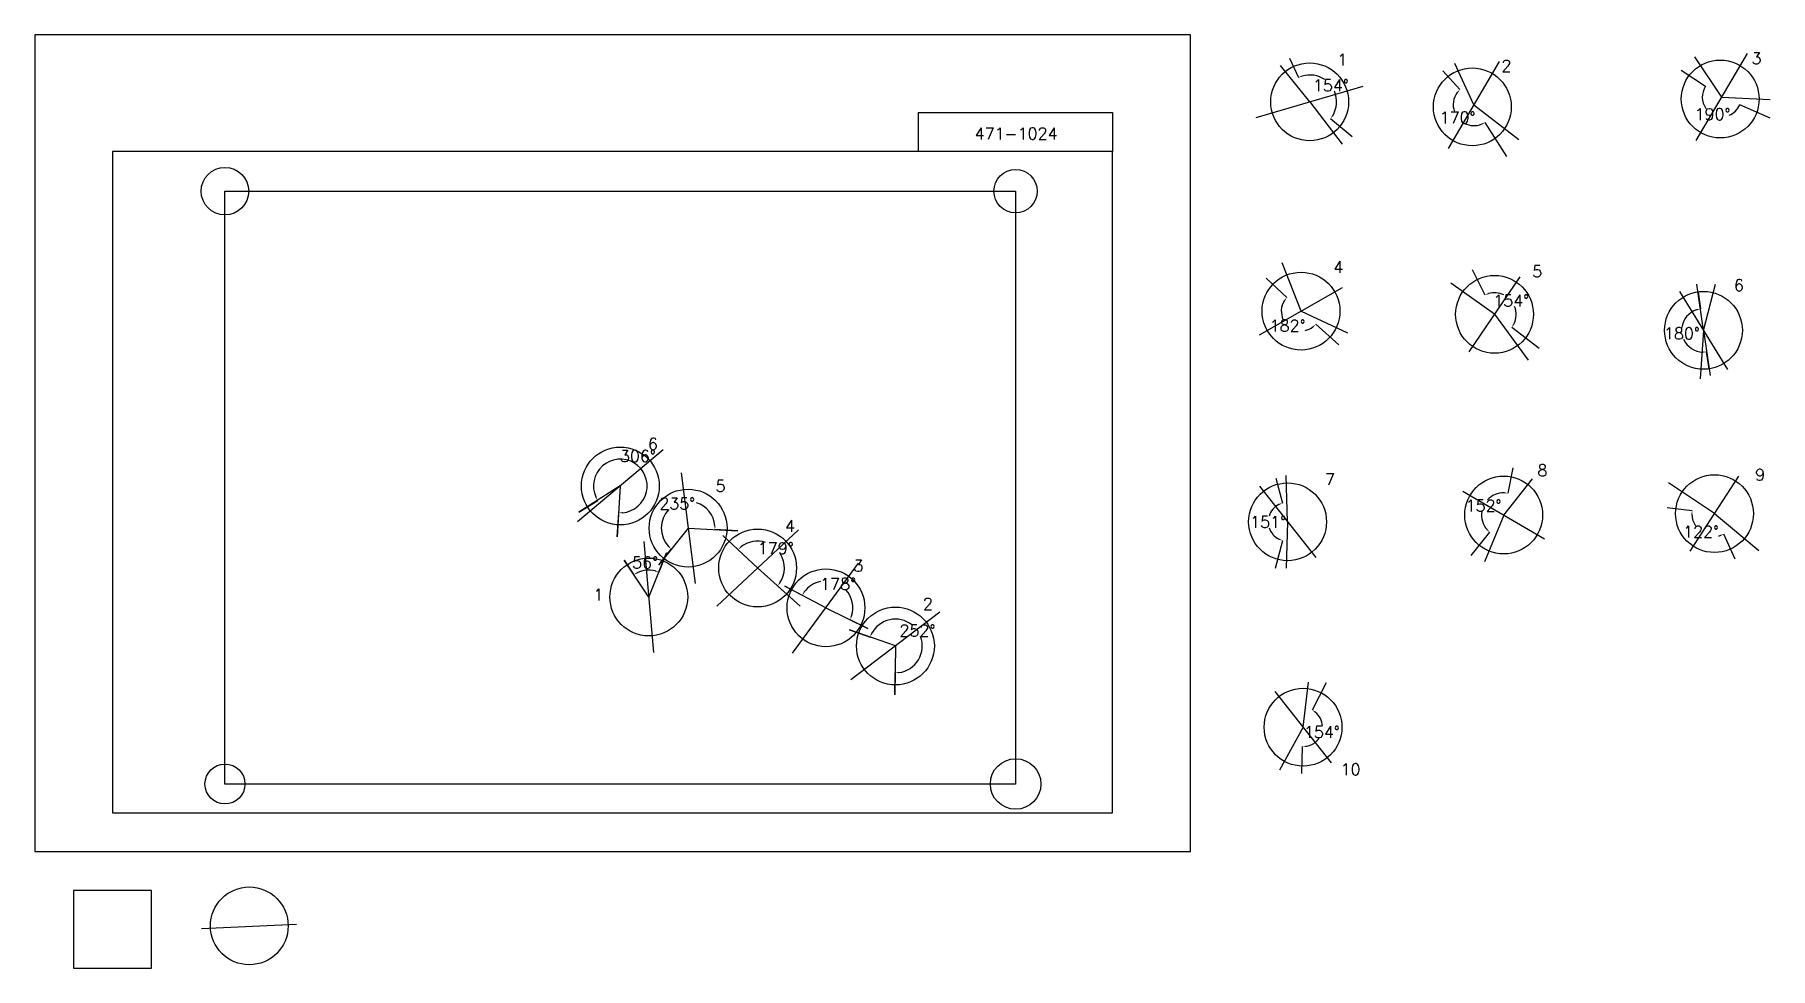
# Model space of a CAD drawing. Extents: x 0 to 2230150, y -150000 to 1050000.
import ezdxf

# ---------------------------------------------------------------- set-up
doc = ezdxf.new("R2010")
doc.units = 0
doc.header["$MEASUREMENT"] = 0
doc.layers.get('0').update_dxf_attribs({"linetype": 'CONTINUOUS'})
doc.layers.get('Defpoints').update_dxf_attribs({"linetype": 'CONTINUOUS'})
for name, color, linetype in [('_0-0_', 7, 'CONTINUOUS'), ('_0-1_V-nasSTD', 7, 'CONTINUOUS'), ('_0-2_番号', 7, 'CONTINUOUS'), ('ADD_LINE', 7, 'CONTINUOUS'), ('文字', 7, 'CONTINUOUS'), ('画像', 7, 'CONTINUOUS')]:
    doc.layers.add(name, color=color, linetype=linetype)
doc.layers.add('位置合わせ用', color=7, linetype='CONTINUOUS', plot=False)
doc.styles.get("Standard").update_dxf_attribs({"font": 'txt', "height": 15000, "bigfont": 'bigfont.shx'})
doc.dimstyles.get("Standard").update_dxf_attribs({"dimtxt": 0.18, "dimasz": 0.18, "dimexe": 0.18, "dimexo": 0.0625, "dimgap": 0.09, "dimtad": 0, "dimtih": 1, "dimtoh": 1, "dimdec": 4, "dimzin": 0, "dimdsep": 46, "dimtxsty": 'Standard', "dimcen": 0.09, "dimadec": 0, "dimazin": 0, "dimtfac": 1, "dimtdec": 4, "dimtofl": 0, "dimtmove": 0, "dimatfit": 3, "dimfxl": 1, "dimtolj": 1, "dimtzin": 0, "dimarcsym": 0})
picture_1 = doc.add_image_def('image1.jpg', size_in_pixel=(800, 600))

# ---------------------------------------------------------------- blocks, each defined once
blk = doc.blocks.new('-000-CCURVE_ORG002')
at = {"layer": '_0-0_', "color": 5, "linetype": 'Continuous'}
for p, q in [((30, -10), (10, -10)), ((10, -10), (10, -30)), ((30, -30), (30, -10)), ((10, -30), (30, -30))]:
    blk.add_line(p, q, dxfattribs=at)
blk = doc.blocks.new('-008-$$ATRU$$11$$背景色$$色$$0_0_0')
at = {"layer": '_0-2_番号'}
blk.add_blockref('-000-CCURVE_ORG002', (0, 0), dxfattribs=at)
blk = doc.blocks.new('*D27')
at = {"layer": 'ADD_LINE', "color": 0, "linetype": 'Continuous', "lineweight": -2}
for p, q in [((1612482, 1019756), (1623866, 995044)), ((1692790, 918934), (1664951, 941812))]:
    blk.add_line(p, q, dxfattribs=at)
for start, end in [(55.935441, 106.423298), (328.898292, 23.176446)]:
    blk.add_arc((1638300, 963714), 34496, start, end, dxfattribs=at)
at = {"layer": 'ADD_LINE', "color": 0}
for points in [[(1628254, 997582), (1628840, 996022), (1623866, 995045)], [(1667157, 946376), (1668518, 945414), (1664951, 941812)]]:
    blk.add_solid(points, dxfattribs=at)
at = {"layer": 'Defpoints', "color": 0}
for p in [(1612482, 1019756), (1638300, 963714), (1672046, 970868), (1692790, 918934)]:
    blk.add_point(p, dxfattribs=at)
at = {"layer": 'ADD_LINE', "color": 0, "linetype": 'Continuous', "insert": (1665608, 984790), "char_height": 15000, "attachment_point": 5}
blk.add_mtext('\\A1;154%%d', dxfattribs=at)
blk = doc.blocks.new('*D28')
at = {"color": 0, "linetype": 'Continuous', "lineweight": -2}
for p, q in [((1809179, 1003391), (1831324, 979396)), ((1891517, 893504), (1863720, 937271))]:
    blk.add_line(p, q, dxfattribs=at)
for start, end in [(143.458517, 199.177328), (242.968088, 291.666013)]:
    blk.add_arc((1849418, 959791), 26678, start, end, dxfattribs=at)
at = {"color": 0}
for points in [[(1828604, 975119), (1827364, 976233), (1831324, 979396)], [(1859646, 934256), (1858888, 935740), (1863721, 937271)]]:
    blk.add_solid(points, dxfattribs=at)
at = {"layer": 'Defpoints', "color": 0}
for p in [(1809179, 1003391), (1849418, 959791), (1823088, 955491), (1891518, 893504)]:
    blk.add_point(p, dxfattribs=at)
at = {"color": 0, "linetype": 'Continuous', "insert": (1828270, 943528), "char_height": 15000, "attachment_point": 5}
blk.add_mtext('\\A1;170%%d', dxfattribs=at)
blk = doc.blocks.new('*D31')
at = {"layer": 'ADD_LINE', "color": 0, "linetype": 'Continuous', "lineweight": -2}
for p, q in [((2115662, 1004203), (2146913, 983688)), ((2230150, 942907), (2190978, 959896))]:
    blk.add_line(p, q, dxfattribs=at)
for start, end in [(146.716384, 215.556167), (291.744567, 336.55299)]:
    blk.add_arc((2167922, 969896), 25131, start, end, dxfattribs=at)
at = {"layer": 'ADD_LINE', "color": 0}
for points in [[(2146913, 983688), (2146913, 983688), (2146913, 983688)], [(2190978, 959896), (2190978, 959896), (2190978, 959896)]]:
    blk.add_solid(points, dxfattribs=at)
at = {"layer": 'Defpoints', "color": 0}
for p in [(2115662, 1004204), (2167922, 969896), (2146156, 957332), (2230150, 942907)]:
    blk.add_point(p, dxfattribs=at)
at = {"layer": 'ADD_LINE', "color": 0, "linetype": 'Continuous', "insert": (2155982, 947782), "char_height": 15000, "attachment_point": 5}
blk.add_mtext('\\A1;190%%d', dxfattribs=at)
blk = doc.blocks.new('*D492')
at = {"color": 0, "linetype": 'Continuous', "lineweight": -2}
for p, q in [((1582560, 737261), (1608834, 712185)), ((1675657, 651191), (1646046, 677753))]:
    blk.add_line(p, q, dxfattribs=at)
for start, end in [(147.654398, 205.986177), (282.024317, 306.788949)]:
    blk.add_arc((1627174, 694681), 25352, start, end, dxfattribs=at)
at = {"color": 0}
for points in [[(1606412, 707733), (1605099, 708759), (1608834, 712185)], [(1642919, 673763), (1641794, 674993), (1646046, 677753)]]:
    blk.add_solid(points, dxfattribs=at)
at = {"layer": 'Defpoints', "color": 0}
for p in [(1582560, 737262), (1627174, 694681), (1602920, 687300), (1675658, 651190)]:
    blk.add_point(p, dxfattribs=at)
at = {"color": 0, "linetype": 'Continuous', "insert": (1609955, 676073), "char_height": 15000, "attachment_point": 5}
blk.add_mtext('\\A1;182%%d', dxfattribs=at)
blk = doc.blocks.new('*D493')
at = {"color": 0, "linetype": 'Continuous', "lineweight": -2}
for p, q in [((1847215, 748386), (1863522, 715452)), ((1933285, 646506), (1897834, 673710))]:
    blk.add_line(p, q, dxfattribs=at)
for start, end in [(64.877904, 105.999917), (332.840982, 21.383423)]:
    blk.add_arc((1875830, 690596), 27737, start, end, dxfattribs=at)
at = {"color": 0}
for points in [[(1867883, 718035), (1868485, 716481), (1863522, 715453)], [(1899804, 678380), (1901213, 677489), (1897835, 673710)]]:
    blk.add_solid(points, dxfattribs=at)
at = {"layer": 'Defpoints', "color": 0}
for p in [(1847214, 748386), (1887525, 715747), (1875830, 690596), (1933286, 646506)]:
    blk.add_point(p, dxfattribs=at)
at = {"color": 0, "linetype": 'Continuous', "insert": (1897257, 708209), "char_height": 15000, "attachment_point": 5}
blk.add_mtext('\\A1;154%%d', dxfattribs=at)
blk = doc.blocks.new('*D494')
at = {"color": 0, "linetype": 'Continuous', "lineweight": -2}
for p, q in [((2097719, 442479), (2129651, 438247)), ((2185031, 375777), (2170441, 407971))]:
    blk.add_line(p, q, dxfattribs=at)
for start, end in [(182.32444, 213.011449), (280.28229, 284.506363)]:
    blk.add_arc((2158450, 434431), 29051, start, end, dxfattribs=at)
at = {"color": 0}
for points in [[(2130255, 433215), (2128590, 433290), (2129651, 438247)], [(2166004, 405520), (2165449, 407092), (2170441, 407970)]]:
    blk.add_solid(points, dxfattribs=at)
at = {"layer": 'Defpoints', "color": 0}
for p in [(2097719, 442479), (2158450, 434431), (2134111, 418569), (2185032, 375776)]:
    blk.add_point(p, dxfattribs=at)
at = {"color": 0, "linetype": 'Continuous', "insert": (2141135, 411104), "char_height": 15000, "attachment_point": 5}
blk.add_mtext('\\A1;122%%d', dxfattribs=at)
blk = doc.blocks.new('*D495')
at = {"color": 0, "linetype": 'Continuous', "lineweight": -2}
for p, q in [((1899485, 493442), (1893065, 460614)), ((1845899, 380648), (1869761, 410403))]:
    blk.add_line(p, q, dxfattribs=at)
for start, end in [(88.997379, 136.834749), (170.916699, 221.208715)]:
    blk.add_arc((1887594, 432640), 28505, start, end, dxfattribs=at)
at = {"color": 0}
for points in [[(1888005, 460311), (1888181, 461969), (1893065, 460615)], [(1865573, 413259), (1866726, 414463), (1869761, 410403)]]:
    blk.add_solid(points, dxfattribs=at)
at = {"layer": 'Defpoints', "color": 0}
for p in [(1899486, 493442), (1869381, 454567), (1887594, 432640), (1845899, 380648)]:
    blk.add_point(p, dxfattribs=at)
at = {"color": 0, "linetype": 'Continuous', "insert": (1861739, 444640), "char_height": 15000, "attachment_point": 5}
blk.add_mtext('\\A1;152%%d', dxfattribs=at)
blk = doc.blocks.new('*D496')
at = {"color": 0, "linetype": 'Continuous', "lineweight": -2}
for p, q in [((1594921, 479957), (1603443, 448007)), ((1594453, 364310), (1603625, 399771))]:
    blk.add_line(p, q, dxfattribs=at)
for start, end in [(116.442259, 162.722612), (197.730428, 243.989803)]:
    blk.add_arc((1609870, 423913), 24936, start, end, dxfattribs=at)
at = {"color": 0}
for points in [[(1599060, 445461), (1598471, 447020), (1603443, 448007)], [(1598646, 400720), (1599223, 402284), (1603625, 399771)]]:
    blk.add_solid(points, dxfattribs=at)
at = {"layer": 'Defpoints', "color": 0}
for p in [(1594921, 479958), (1587247, 434403), (1609870, 423913), (1594453, 364310)]:
    blk.add_point(p, dxfattribs=at)
at = {"color": 0, "linetype": 'Continuous', "insert": (1584933, 423819), "char_height": 15000, "attachment_point": 5}
blk.add_mtext('\\A1;151%%d', dxfattribs=at)
blk = doc.blocks.new('*D497')
at = {"color": 0, "linetype": 'Continuous', "lineweight": -2}
for p, q in [((2137280, 719501), (2140368, 697666)), ((2151611, 620534), (2148379, 642348))]:
    blk.add_line(p, q, dxfattribs=at)
for start, end in [(108.314688, 172.816777), (204.310121, 268.164898)]:
    blk.add_arc((2144282, 669994), 27948, start, end, dxfattribs=at)
at = {"color": 0}
for points in [[(2135690, 695715), (2135310, 697337), (2140368, 697666)], [(2143435, 641228), (2143339, 642892), (2148379, 642348)]]:
    blk.add_solid(points, dxfattribs=at)
at = {"layer": 'Defpoints', "color": 0}
for p in [(2137280, 719501), (2144282, 669994), (2122350, 652671), (2151611, 620534)]:
    blk.add_point(p, dxfattribs=at)
at = {"color": 0, "linetype": 'Continuous', "insert": (2116623, 665988), "char_height": 15000, "attachment_point": 5}
blk.add_mtext('\\A1;180%%d', dxfattribs=at)
blk = doc.blocks.new('*D662')
at = {"color": 0, "linetype": 'Continuous', "lineweight": -2}
for p, q in [((1659684, 217062), (1641346, 182000)), ((1628066, 100544), (1629066, 134978))]:
    blk.add_line(p, q, dxfattribs=at)
for start, end in [(2.755917, 50.881259), (279.845571, 326.395586)]:
    blk.add_arc((1629789, 159904), 24936, start, end, dxfattribs=at)
at = {"color": 0}
for points in [[(1645980, 179947), (1645064, 178555), (1641346, 182001)], [(1633993, 136166), (1634112, 134504), (1629066, 134978)]]:
    blk.add_solid(points, dxfattribs=at)
at = {"layer": 'Defpoints', "color": 0}
for p in [(1659684, 217062), (1629789, 159904), (1648804, 143771), (1628066, 100544)]:
    blk.add_point(p, dxfattribs=at)
at = {"color": 0, "linetype": 'Continuous', "insert": (1653916, 153603), "char_height": 15000, "attachment_point": 5}
blk.add_mtext('\\A1;154%%d', dxfattribs=at)
blk = doc.blocks.new('*D665')
at = {"layer": 'ADD_LINE', "color": 0, "linetype": 'Continuous', "lineweight": -2}
for p, q in [((1046837, 284851), (1073418, 275613)), ((1105064, 201325), (1105489, 229797))]:
    blk.add_line(p, q, dxfattribs=at)
for start, end in [(52.267136, 152.52367), (277.458808, 20.856565)]:
    blk.add_arc((1106002, 264288), 34496, start, end, dxfattribs=at)
at = {"layer": 'ADD_LINE', "color": 0}
for points in [[(1074632, 280534), (1076163, 279874), (1073418, 275613)], [(1110432, 230917), (1110528, 229253), (1105489, 229797)]]:
    blk.add_solid(points, dxfattribs=at)
at = {"layer": 'Defpoints', "color": 0}
for p in [(1046836, 284851), (1106002, 264288), (1140244, 260110), (1105064, 201324)]:
    blk.add_point(p, dxfattribs=at)
at = {"layer": 'ADD_LINE', "color": 0, "linetype": 'Continuous', "insert": (1134262, 284070), "char_height": 15000, "attachment_point": 5}
blk.add_mtext('\\A1;252%%d', dxfattribs=at)
blk = doc.blocks.new('*D668')
at = {"layer": 'ADD_LINE', "color": 0, "linetype": 'Continuous', "lineweight": -2}
for p, q in [((963695, 341372), (986219, 329456)), ((1070519, 286810), (1047653, 298078))]:
    blk.add_line(p, q, dxfattribs=at)
for start, end in [(101.384536, 143.808668), (342.07865, 42.309737)]:
    blk.add_arc((1016711, 313326), 34496, start, end, dxfattribs=at)
at = {"layer": 'ADD_LINE', "color": 0}
for points in [[(988165, 334137), (989578, 333253), (986219, 329456)], [(1048760, 303024), (1050305, 302398), (1047653, 298078)]]:
    blk.add_solid(points, dxfattribs=at)
at = {"layer": 'Defpoints', "color": 0}
for p in [(963695, 341372), (1015104, 347784), (1016711, 313326), (1070519, 286810)]:
    blk.add_point(p, dxfattribs=at)
at = {"layer": 'ADD_LINE', "color": 0, "linetype": 'Continuous', "insert": (1032402, 344046), "char_height": 15000, "attachment_point": 5}
blk.add_mtext('\\A1;178%%d', dxfattribs=at)
blk = doc.blocks.new('*D671')
at = {"layer": 'ADD_LINE', "color": 0, "linetype": 'Continuous', "lineweight": -2}
for p, q in [((884324, 406256), (903696, 388129)), ((983373, 315500), (954519, 341478))]:
    blk.add_line(p, q, dxfattribs=at)
for start, end in [(72.57815, 128.58844), (326.314484, 31.284187)]:
    blk.add_arc((928883, 364559), 34496, start, end, dxfattribs=at)
at = {"layer": 'ADD_LINE', "color": 0}
for points in [[(906802, 392134), (907933, 390910), (903696, 388129)], [(956929, 345938), (958245, 344915), (954519, 341478)]]:
    blk.add_solid(points, dxfattribs=at)
at = {"layer": 'Defpoints', "color": 0}
for p in [(884324, 406256), (928883, 364559), (961758, 375010), (983373, 315500)]:
    blk.add_point(p, dxfattribs=at)
at = {"layer": 'ADD_LINE', "color": 0, "linetype": 'Continuous', "insert": (952210, 389972), "char_height": 15000, "attachment_point": 5}
blk.add_mtext('\\A1;179%%d', dxfattribs=at)
blk = doc.blocks.new('*D674')
at = {"layer": 'ADD_LINE', "color": 0, "linetype": 'Continuous', "lineweight": -2}
for p, q in [((903646, 412111), (874030, 413813)), ((801948, 368782), (818030, 388865))]:
    blk.add_line(p, q, dxfattribs=at)
for start, end in [(5.023603, 71.470314), (135.89024, 223.00143)]:
    blk.add_arc((839591, 415791), 34496, start, end, dxfattribs=at)
at = {"layer": 'ADD_LINE', "color": 0}
for points in [[(873121, 418799), (874788, 418825), (874030, 413813)], [(813797, 391654), (814930, 392876), (818029, 388865)]]:
    blk.add_solid(points, dxfattribs=at)
at = {"layer": 'Defpoints', "color": 0}
for p in [(848570, 449098), (839591, 415791), (903646, 412111), (801948, 368782)]:
    blk.add_point(p, dxfattribs=at)
at = {"layer": 'ADD_LINE', "color": 0, "linetype": 'Continuous', "insert": (825554, 447302), "char_height": 15000, "attachment_point": 5}
blk.add_mtext('\\A1;235%%d', dxfattribs=at)
blk = doc.blocks.new('*D677')
at = {"layer": 'ADD_LINE', "color": 0, "linetype": 'Continuous', "lineweight": -2}
for p, q in [((699300, 436118), (723389, 451439)), ((748484, 404500), (750385, 435521))]:
    blk.add_line(p, q, dxfattribs=at)
blk.add_arc((752496, 469952), 34496, 274.804221, 204.145778, dxfattribs=at)
at = {"layer": 'ADD_LINE', "color": 0}
for points in [[(720285, 455446), (721752, 456236), (723389, 451439)], [(755375, 436411), (755394, 434744), (750385, 435521)]]:
    blk.add_solid(points, dxfattribs=at)
at = {"layer": 'Defpoints', "color": 0}
for p in [(752496, 469952), (786614, 475039), (699300, 436118), (748484, 404500)]:
    blk.add_point(p, dxfattribs=at)
at = {"layer": 'ADD_LINE', "color": 0, "linetype": 'Continuous', "insert": (775096, 508281), "char_height": 15000, "attachment_point": 5}
blk.add_mtext('\\A1;306%%d', dxfattribs=at)
blk = doc.blocks.new('*D680')
at = {"layer": 'ADD_LINE', "color": 0, "linetype": 'Continuous', "lineweight": -2}
for p, q in [((811719, 384006), (801862, 359276)), ((757267, 374638), (769864, 355872))]:
    blk.add_line(p, q, dxfattribs=at)
blk.add_arc((789090, 327232), 34496, 76.580624, 115.561651, dxfattribs=at)
at = {"layer": 'ADD_LINE', "color": 0}
for points in [[(773793, 359075), (774619, 357627), (769864, 355873)], [(796844, 359991), (797348, 361580), (801862, 359276)]]:
    blk.add_solid(points, dxfattribs=at)
at = {"layer": 'Defpoints', "color": 0}
for p in [(811720, 384006), (757266, 374638), (791014, 361674), (789090, 327232)]:
    blk.add_point(p, dxfattribs=at)
at = {"layer": 'ADD_LINE', "color": 0, "linetype": 'Continuous', "insert": (784384, 371478), "char_height": 15000, "attachment_point": 5}
blk.add_mtext('\\A1;56%%d', dxfattribs=at)

msp = doc.modelspace()

# ---------------------------------------------------------------- linework, layer by layer
at = {"layer": '_0-1_V-nasSTD', "color": 7, "linetype": 'Continuous'}
for p, q in [((1485000, 1050000), (0, 1050000)), ((0, 1050000), (0, 0)), ((1485000, 1050000), (0, 1050000)), ((0, 1050000), (0, 0)), ((1485000, 0), (1485000, 1050000)), ((1485000, 0), (1485000, 1050000)), ((1135000, 950000), (1135000, 900000)), ((1135000, 950000), (1385000, 950000)), ((1385000, 950000), (1385000, 900000)), ((1385000, 900000), (100000, 900000)), ((100000, 900000), (100000, 50000)), ((1385000, 50000), (1385000, 900000)), ((100000, 50000), (1385000, 50000)), ((0, 0), (1485000, 0)), ((0, 0), (1485000, 0))]:
    msp.add_line(p, q, dxfattribs=at)
at = {"layer": 'ADD_LINE', "color": 5, "linetype": 'Continuous'}
for p, q in [((1638300.12759, 963713.94411), (1600657, 1010465.5)), ((1849417.68706, 959791.40858), (1824731.61592, 1013095)), ((2167921.53926, 969895.92252), (2133337.061, 1021586.01265)), ((1638300.12759, 963713.94411), (1680185.5, 909330)), ((1849417.68706, 959791.40858), (1907070.5, 915461)), ((2167921.53926, 969895.92252), (2230150.4375, 966693.63309)), ((1627173.85936, 694681.42053), (1603053, 756584)), ((1875829.60478, 690595.69901), (1819695, 730821)), ((2144282.17651, 669993.66595), (2135874.84661, 729434.5)), ((2144282.17651, 669993.66595), (2159881.11393, 729434.5)), ((1627173.85936, 694681.42053), (1686782, 666999.5)), ((1875829.60478, 690595.69901), (1919233, 631868.5)), ((2144282.17651, 669993.66595), (2139973.5, 607862)), ((2144282.17651, 669993.66595), (2152852.5, 612158.5)), ((752495.75, 469951.94411), (699300, 436117.5)), ((752495.75, 469951.94411), (748483.5, 404499.5)), ((1609869.59541, 423912.59025), (1607859.5021, 483624.43754)), ((1887594.19761, 432639.77192), (1924592.5, 479202.5)), ((2158449.59821, 434430.75199), (2099218, 473956.5)), ((1609869.59541, 423912.59025), (1608159.50179, 364310.06247)), ((1887594.19761, 432639.77192), (1862762, 372404)), ((2158449.59821, 434430.75199), (2215384.5, 387018.5)), ((839591.25, 415791.44411), (801948.12241, 368782.43597)), ((839591.25, 415791.44411), (903646, 412111)), ((928883.25, 364558.94411), (884324, 406256)), ((789090.25, 327231.94411), (811719.5, 384006)), ((789090.25, 327231.94411), (757266.5, 374637.62312)), ((928883.25, 364558.94411), (983373.07413, 315500.23288)), ((1016710.75, 313325.94411), (963695.01574, 341371.7593)), ((1016710.75, 313325.94411), (1070519, 286810)), ((1106002.25, 264288.44411), (1046836.48672, 284850.7628)), ((1106002.25, 264288.44411), (1105064.5, 201324.5)), ((1629789, 159904), (1636845.5, 217647.28885)), ((1629789, 159904), (1599375.79815, 104642.5))]:
    msp.add_line(p, q, dxfattribs=at)
at = {"layer": 'ADD_LINE', "color": 1, "linetype": 'Continuous'}
for p, q in [((1816519.43706, 903878.65858), (1882315.93706, 1015704.15858)), ((2135023.28926, 913983.17252), (2200819.78926, 1025808.67252)), ((1569397.37759, 943664.44411), (1707202.87759, 983763.44411)), ((1843082.10478, 642335.94901), (1908577.10478, 738855.44901)), ((1573690.48436, 664418.92053), (1680657.23436, 724943.92053)), ((2113351.05151, 720119.29095), (2175213.30151, 619868.04095)), ((807339.52018, 516230.7976), (697651.97982, 423673.09062)), ((830731.99246, 487002.99489), (848450.50754, 344579.89334)), ((1573599.84541, 469670.84025), (1646139.34541, 378154.34025)), ((2126994.59821, 386171.00199), (2189904.59821, 482690.50199)), ((1835025.69761, 463233.02192), (1940162.69761, 402046.52192)), ((981297.8868, 413571.97561), (876468.6132, 315545.91261)), ((782870.05887, 398722.36746), (795310.44113, 255741.52077)), ((1057961.87207, 370821.52999), (973145.66342, 255043.74118)), ((1163117.0249, 307733.51168), (1048887.4751, 220843.37655)), ((1593519.25, 205662.25), (1666058.75, 114145.75)), ((214262.32302, -98799.56876), (336470.78129, -93322.43898))]:
    msp.add_line(p, q, dxfattribs=at)
at = {"layer": 'ADD_LINE', "color": 5, "linetype": 'ByBlock'}
for centre in [(1638300.12759, 963713.94411), (1847299.84098, 957259.81804), (2165803.69318, 967364.33199), (1627173.85936, 694681.42053), (1875829.60478, 690595.69901), (2144282.17651, 669993.66595), (752495.75, 469951.94411), (1609869.59541, 423912.59025), (1887594.19761, 432639.77192), (2158449.59821, 434430.75199), (839591.25, 415791.44411), (928883.25, 364558.94411), (789090.25, 327231.94411), (1016710.75, 313325.94411), (1106002.25, 264288.44411), (1629789, 159904), (275704.61091, -95468.83904)]:
    msp.add_circle(centre, 50000, dxfattribs=at)
at = {"layer": '位置合わせ用', "color": 5, "linetype": 'Continuous'}
for centre, radius in [((244424.4, 848880.595), 30579.2687), ((1260424.4, 848880.595), 27848.33235), ((244424.4, 86880.595), 25672.78835), ((1260424.4, 86880.595), 32483.49996)]:
    msp.add_circle(centre, radius, dxfattribs=at)

# ---------------------------------------------------------------- block references
at = {"layer": '_0-0_', "xscale": 5000, "yscale": 5000, "zscale": 5000}
msp.add_blockref('-008-$$ATRU$$11$$背景色$$色$$0_0_0', (0, 0), dxfattribs=at)

# ---------------------------------------------------------------- texts
at = {"layer": '文字', "color": 5, "linetype": 'Continuous'}
for s, p in [('3', (2206162.5, 1012123.5)), ('1', (1673664.84659, 1010338.61449)), ('2', (1884735.5, 1002469.5)), ('4', (1668695.5, 743754)), ('5', (1924216.5, 738393)), ('6', (2183311.5, 720524.5)), ('6', (787860.469, 516576.61449)), ('8', (1930840.69761, 482615.93968)), ('9', (2210625.69761, 476897.98348)), ('5', (874955.969, 462416.11449)), ('7', (1657991.59541, 471180.02727)), ('4', (964247.969, 411183.61449)), ('3', (1052075.469, 359950.61449)), ('1', (717992, 322617)), ('2', (1141366.969, 310913.11449)), ('10', (1677911, 98195.5))]:
    msp.add_text(s, height=15000, dxfattribs=at).set_placement(p)
at = {"layer": '文字', "linetype": 'Continuous'}
msp.add_text('471-1024', height=15000, dxfattribs=at).set_placement((1207698.06436, 915464.91089))

# ---------------------------------------------------------------- dimensions: what is measured, and where the dimension line sits
at = {"color": 5, "linetype": 'Continuous'}
for base, center, p1, p2, picture, middle in [((1823088.23526, 955490.96023), (1849417.68706, 959791.40858), (1809178.77504, 1003391.05715), (1891517.5, 893504), '*D28', (1828269.9978, 943527.67201)), ((1602919.66927, 687300.1765), (1627173.85936, 694681.42053), (1582560, 737261.5), (1675657.5, 651190.5), '*D492', (1609955.37168, 676073.03042)), ((1887525.02456, 715746.55986), (1875829.60478, 690595.69901), (1847214.5, 748386.5), (1933285.5, 646506), '*D493', (1897256.73514, 708208.95339)), ((2122350.14113, 652670.99813), (2144282.17651, 669993.66595), (2137279.85621, 719500.91301), (2151611.40936, 620533.75951), '*D497', (2116622.71578, 665988.26601)), ((1869381.14317, 454567.03326), (1887594.19761, 432639.77192), (1899485.5, 493442.5), (1845899, 380648), '*D495', (1861738.50652, 444639.91276)), ((1587247.09662, 434402.94997), (1609869.59541, 423912.59025), (1594921, 479957.5), (1594452.55209, 364310), '*D496', (1584933.35154, 423818.56891)), ((2134111.47282, 418568.6119), (2158449.59821, 434430.75199), (2097719, 442479), (2185031.5, 375776.5), '*D494', (2141135.0292, 411103.5675)), ((1648803.90553, 143771.4718), (1629789, 159904), (1659684.47103, 217061.94462), (1628066.5, 100544), '*D662', (1653916.18486, 153602.8851))]:
    dim = msp.add_angular_dim_3p(base=base, center=center, p1=p1, p2=p2, dimstyle='Standard', override={"dimasz": 5000, "dimtmove": 2}, dxfattribs=at)
    dim.commit()
    dim.dimension.update_dxf_attribs({"geometry": picture, "text_midpoint": middle})
at = {"layer": 'ADD_LINE', "color": 5, "linetype": 'Continuous'}
for base, center, p1, p2, override, picture, middle in [((1672045.78438, 970867.8893), (1638300.12759, 963713.94411), (1612481.5, 1019756.5), (1692790, 918933.5), {"dimasz": 5000, "dimtmove": 2}, '*D27', (1665608.30751, 984790.2719)), ((2146156.07889, 957332.10205), (2167921.53926, 969895.92252), (2115661.5, 1004203.5), (2230150.5, 942906.93528), {"dimtmove": 2}, '*D31', (2155981.84538, 947781.93238)), ((786614.18665, 475039.23856), (752495.75, 469951.94411), (699300, 436117.5), (748483.5, 404499.5), {"dimasz": 5000, "dimtmove": 2}, '*D677', (775095.71451, 508280.81611)), ((848570.43242, 449097.93848), (839591.25, 415791.44411), (801948.12241, 368782.43597), (903646, 412111), {"dimasz": 5000, "dimtmove": 2}, '*D674', (825553.73067, 447301.70173)), ((961757.76183, 375009.5305), (928883.25, 364558.94411), (884324, 406256), (983373.07413, 315500.23288), {"dimasz": 5000, "dimtmove": 2}, '*D671', (952209.6948, 389972.03635)), ((791013.67929, 361673.90549), (789090.25, 327231.94411), (757266.5, 374637.62312), (811719.5, 384006), {"dimasz": 5000, "dimtmove": 2}, '*D680', (784384.25188, 371478.01067)), ((1015104.21374, 347784.14089), (1016710.75, 313325.94411), (963695.01574, 341371.7593), (1070519, 286810), {"dimasz": 5000, "dimtmove": 2}, '*D668', (1032401.65279, 344046.35839)), ((1140243.90233, 260110.22325), (1106002.25, 264288.44411), (1046836.48672, 284850.7628), (1105064.5, 201324.5), {"dimasz": 5000, "dimtmove": 2}, '*D665', (1134262.43857, 284070.00183))]:
    dim = msp.add_angular_dim_3p(base=base, center=center, p1=p1, p2=p2, dimstyle='Standard', override=override, dxfattribs=at)
    dim.commit()
    dim.dimension.update_dxf_attribs({"geometry": picture, "text_midpoint": middle})

# ---------------------------------------------------------------- pictures from other files: only their frames are drawn
at = {"layer": '画像', "color": 5, "linetype": 'Continuous'}
image = msp.add_image(picture_1, insert=(244424.4, 86880.595), size_in_units=(1016000, 762000), dxfattribs=at)
image.dxf.flags = 7

doc.saveas('drawing.dxf')
